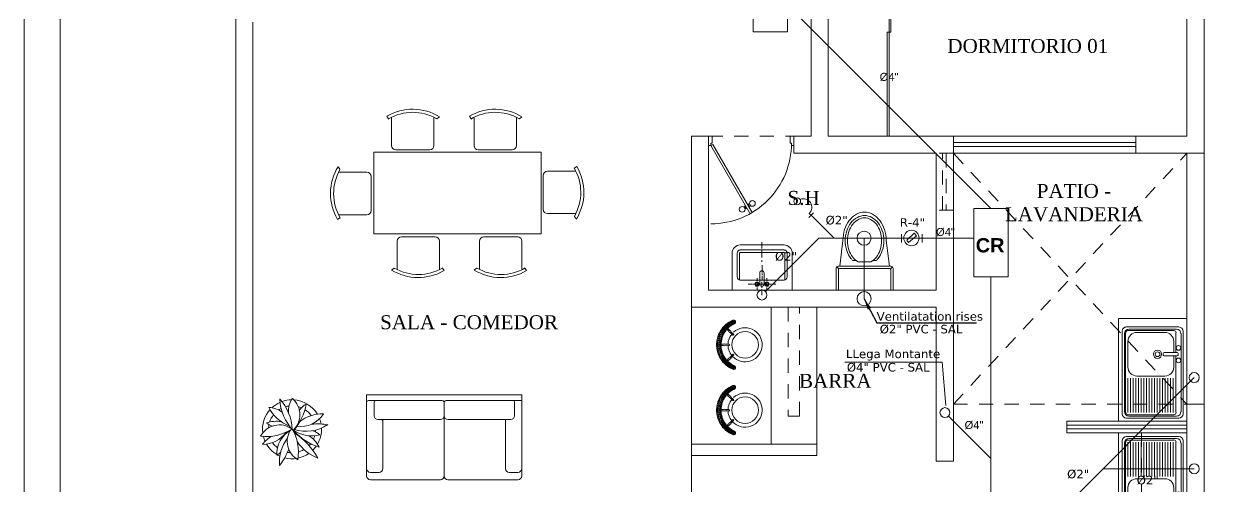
# Model space of a CAD drawing. Header units: millimetres. Extents: x -59 to 123, y 54 to 155.
# Drawn here: x 34.58 to 45.14, y 142.36 to 146.42 of the extents above; entities that cross this region are included whole.
import ezdxf

# ---------------------------------------------------------------- set-up
doc = ezdxf.new("R2010")
doc.units = ezdxf.units.MM
for name, pattern in [('ACAD_ISO04W100', [30.5, 24, -3, 0.5, -3]), ('CONTINUA', [0]), ('DASHDOT', [25.4, 12.7, -6.35, 0, -6.35]), ('DASHDOTX2', [50.8, 25.4, -12.7, 0, -12.7]), ('HIDDEN2', [0.1875, 0.125, -0.0625])]:
    doc.linetypes.add(name, pattern=pattern)
doc.layers.get('0').update_dxf_attribs({"lineweight": 9})
doc.layers.get('Defpoints').update_dxf_attribs({"lineweight": 0})
for name, color, linetype in [('A-PROY', 8, 'HIDDEN2'), ('A-TEX 010', 7, 'Continuous'), ('TEXTO', 2, 'Continuous')]:
    doc.layers.add(name, color=color, linetype=linetype)
for name, color, linetype, lineweight in [('desague', 4, 'Continuous', 60), ('DET-CORTE', 86, 'Continuous', 50), ('HP-Mobiliario', 251, 'Continuous', 0), ('mobiliario', 7, 'Continuous', 0), ('muro', 5, 'Continuous', 70), ('murobajo', 7, 'Continuous', 30), ('MUROS', 7, 'Continuous', 80), ('pluma1', 1, 'Continuous', 9), ('pluma2', 4, 'Continuous', 20), ('pluma3', 13, 'Continuous', 30), ('PUERTAS', 7, 'Continuous', 9), ('SANITARIOS', 7, 'Continuous', 5), ('TUB.AGUA', 7, 'DASHDOTX2', 40), ('VENTANA BAJA', 150, 'Continuous', 20), ('VIDRIO', 7, 'Continuous', 5)]:
    doc.layers.add(name, color=color, linetype=linetype, lineweight=lineweight)
doc.styles.add('120', font='Swis721 LtEx BT Light.ttf', dxfattribs={"height": 0.12})
doc.styles.add('DL-100', font='arialbd.ttf', dxfattribs={"width": 1.4, "height": 0.14})
doc.styles.add('ROMANS', font='ROMANS.SHX', dxfattribs={"width": 1.35, "height": 0.29})
doc.styles.add('style4', font='verdanab.ttf', dxfattribs={"height": 0.1})
doc.styles.add('textcosan', font='verdana.ttf', dxfattribs={"height": 0.1})
doc.dimstyles.new('dimension horizontal', dxfattribs={"dimtxt": 0.08, "dimasz": 0.1, "dimexe": 0.15, "dimexo": 0.3, "dimgap": 0.01, "dimtad": 2, "dimtih": 1, "dimtoh": 1, "dimzin": 1, "dimtxsty": 'style4', "dimblk": 'ARCHTICK', "dimcen": 0.08, "dimadec": 0, "dimazin": 0, "dimtfac": 1, "dimtmove": 0, "dimatfit": 3, "dimfxl": 1, "dimarcsym": 0})

# ---------------------------------------------------------------- blocks, each defined once
blk = doc.blocks.new('A$C4F4652E4')
at = {"layer": 'pluma1'}
for p, q in [((0, 0.03), (0, 0.102)), ((0.181, 0.03), (0.181, 0.102))]:
    blk.add_line(p, q, dxfattribs=at)
at = {"layer": 'pluma1', "ltscale": 0.01}
blk.add_circle((0.088, 0.068), 0.0675, dxfattribs=at)
at = {"layer": 'pluma2', "ltscale": 0.01}
blk.add_lwpolyline([(0.046, 0.049), (0.113, 0.109), (0.131, 0.088), (0.063, 0.029)], close=True, dxfattribs=at)
blk = doc.blocks.new('A$C64153278')
at = {"layer": 'mobiliario'}
for p, q in [((0.177, 0.183), (0.157, 0.139)), ((0.171, 0.132), (0.191, 0.177)), ((0.321, 0.171), (0.337, 0.126)), ((0.352, 0.131), (0.334, 0.177)), ((0.474, 0.245), (0.429, 0.265)), ((0.436, 0.279), (0.48, 0.258)), ((0.532, 0.218), (0.499, 0.233)), ((0.506, 0.247), (0.538, 0.232)), ((0.145, 0.113), (0.13, 0.08)), ((0.144, 0.074), (0.159, 0.107)), ((0.347, 0.1), (0.36, 0.066)), ((0.374, 0.071), (0.361, 0.105))]:
    blk.add_line(p, q, dxfattribs=at)
blk.add_circle((0.254, 0.373), 0.175, dxfattribs=at)
for centre, radius, start, end in [((0.254, 0.373), 0.225, 332.7943, 243.1381), ((0.262, 0.35), 0.35, 223.0584, 357.6519), ((0.262, 0.35), 0.3, 223.0584, 357.6519), ((0.587, 0.336), 0.025, 357.6519, 177.6519), ((0.184, 0.179), 0.00753, 341.9626, 155.107), ((0.254, 0.373), 0.225, 251.7283, 288.4308), ((0.328, 0.174), 0.00753, 27.0079, 200.1524), ((0.254, 0.373), 0.225, 292.2513, 328.962), ((0.433, 0.272), 0.00753, 65.6032, 238.7477), ((0.47, 0.236), 0.01, 26.458, 65.4005), ((0.49, 0.246), 0.0125, 206.458, 284.3429), ((0.484, 0.268), 0.01, 245.4005, 284.3429), ((0.49, 0.246), 0.0125, 26.458, 104.3429), ((0.495, 0.224), 0.01, 65.4005, 104.3429), ((0.51, 0.256), 0.01, 206.458, 245.4005), ((0.025, 0.128), 0.025, 43.0584, 223.0584), ((0.136, 0.117), 0.01, 335.3098, 14.2523), ((0.158, 0.123), 0.0125, 116.3674, 194.2523), ((0.148, 0.143), 0.01, 296.3674, 335.3098), ((0.168, 0.102), 0.01, 116.3674, 155.3098), ((0.158, 0.123), 0.0125, 296.3674, 14.2523), ((0.18, 0.128), 0.01, 155.3098, 194.2523), ((0.328, 0.123), 0.01, 341.4127, 20.3551), ((0.349, 0.115), 0.0125, 161.4127, 239.2976), ((0.338, 0.096), 0.01, 20.3551, 59.2976), ((0.361, 0.135), 0.01, 200.3551, 239.2976), ((0.349, 0.115), 0.0125, 341.4127, 59.2976), ((0.371, 0.108), 0.01, 161.4127, 200.3551)]:
    blk.add_arc(centre, radius, start, end, dxfattribs=at)
for points in [[(0.56, 0.314), (0.564, 0.326), (0.56, 0.303), (0.557, 0.291)], [(0.562, 0.337), (0.566, 0.35), (0.564, 0.326), (0.56, 0.314)], [(0.564, 0.326), (0.574, 0.334), (0.57, 0.31), (0.56, 0.303)], [(0.566, 0.35), (0.576, 0.359), (0.574, 0.334), (0.564, 0.326)], [(0.574, 0.334), (0.586, 0.336), (0.582, 0.311), (0.57, 0.31)], [(0.576, 0.359), (0.588, 0.361), (0.586, 0.336), (0.574, 0.334)], [(0.586, 0.336), (0.598, 0.331), (0.594, 0.305), (0.582, 0.311)], [(0.588, 0.361), (0.601, 0.358), (0.598, 0.331), (0.586, 0.336)], [(0.598, 0.331), (0.607, 0.321), (0.603, 0.294), (0.594, 0.305)], [(0.601, 0.358), (0.609, 0.348), (0.607, 0.321), (0.598, 0.331)], [(0.607, 0.321), (0.61, 0.308), (0.606, 0.281), (0.603, 0.294)], [(0.609, 0.348), (0.612, 0.335), (0.61, 0.308), (0.607, 0.321)], [(0.498, 0.164), (0.5, 0.174), (0.484, 0.156), (0.483, 0.146)], [(0.5, 0.174), (0.506, 0.177), (0.49, 0.158), (0.484, 0.156)], [(0.506, 0.177), (0.516, 0.172), (0.498, 0.153), (0.49, 0.158)], [(0.512, 0.183), (0.514, 0.193), (0.5, 0.174), (0.498, 0.164)], [(0.516, 0.172), (0.526, 0.162), (0.508, 0.141), (0.498, 0.153)], [(0.514, 0.193), (0.521, 0.197), (0.506, 0.177), (0.5, 0.174)], [(0.521, 0.197), (0.531, 0.193), (0.516, 0.172), (0.506, 0.177)], [(0.526, 0.162), (0.534, 0.147), (0.516, 0.127), (0.508, 0.141)], [(0.524, 0.203), (0.527, 0.213), (0.514, 0.193), (0.512, 0.183)], [(0.527, 0.213), (0.534, 0.218), (0.521, 0.197), (0.514, 0.193)], [(0.531, 0.193), (0.542, 0.183), (0.526, 0.162), (0.516, 0.172)], [(0.534, 0.218), (0.545, 0.215), (0.531, 0.193), (0.521, 0.197)], [(0.535, 0.224), (0.538, 0.235), (0.527, 0.213), (0.524, 0.203)], [(0.542, 0.183), (0.55, 0.169), (0.534, 0.147), (0.526, 0.162)], [(0.538, 0.235), (0.546, 0.24), (0.534, 0.218), (0.527, 0.213)], [(0.545, 0.215), (0.556, 0.206), (0.542, 0.183), (0.531, 0.193)], [(0.546, 0.24), (0.557, 0.238), (0.545, 0.215), (0.534, 0.218)], [(0.55, 0.169), (0.553, 0.155), (0.537, 0.133), (0.534, 0.147)], [(0.544, 0.246), (0.547, 0.257), (0.538, 0.235), (0.535, 0.224)], [(0.547, 0.257), (0.556, 0.263), (0.546, 0.24), (0.538, 0.235)], [(0.556, 0.206), (0.564, 0.193), (0.55, 0.169), (0.542, 0.183)], [(0.551, 0.268), (0.555, 0.279), (0.547, 0.257), (0.544, 0.246)], [(0.557, 0.238), (0.569, 0.23), (0.556, 0.206), (0.545, 0.215)], [(0.556, 0.263), (0.567, 0.262), (0.557, 0.238), (0.546, 0.24)], [(0.555, 0.279), (0.564, 0.286), (0.556, 0.263), (0.547, 0.257)], [(0.564, 0.193), (0.568, 0.179), (0.553, 0.155), (0.55, 0.169)], [(0.557, 0.291), (0.56, 0.303), (0.555, 0.279), (0.551, 0.268)], [(0.56, 0.303), (0.57, 0.31), (0.564, 0.286), (0.555, 0.279)], [(0.564, 0.286), (0.576, 0.286), (0.567, 0.262), (0.556, 0.263)], [(0.569, 0.23), (0.577, 0.217), (0.564, 0.193), (0.556, 0.206)], [(0.567, 0.262), (0.579, 0.254), (0.569, 0.23), (0.557, 0.238)], [(0.57, 0.31), (0.582, 0.311), (0.576, 0.286), (0.564, 0.286)], [(0.577, 0.217), (0.58, 0.203), (0.568, 0.179), (0.564, 0.193)], [(0.576, 0.286), (0.588, 0.279), (0.579, 0.254), (0.567, 0.262)], [(0.579, 0.254), (0.588, 0.242), (0.577, 0.217), (0.569, 0.23)], [(0.582, 0.311), (0.594, 0.305), (0.588, 0.279), (0.576, 0.286)], [(0.588, 0.242), (0.591, 0.228), (0.58, 0.203), (0.577, 0.217)], [(0.588, 0.279), (0.596, 0.268), (0.588, 0.242), (0.579, 0.254)], [(0.594, 0.305), (0.603, 0.294), (0.596, 0.268), (0.588, 0.279)], [(0.596, 0.268), (0.599, 0.254), (0.591, 0.228), (0.588, 0.242)], [(0.603, 0.294), (0.606, 0.281), (0.599, 0.254), (0.596, 0.268)], [(0.026, 0.128), (0.02, 0.117), (0.001, 0.135), (0.008, 0.146)], [(0.02, 0.117), (0.02, 0.103), (0.001, 0.122), (0.001, 0.135)], [(0.02, 0.103), (0.026, 0.092), (0.007, 0.111), (0.001, 0.122)], [(0.037, 0.135), (0.026, 0.128), (0.008, 0.146), (0.019, 0.152)], [(0.049, 0.135), (0.037, 0.135), (0.019, 0.152), (0.032, 0.152)], [(0.046, 0.112), (0.04, 0.1), (0.02, 0.117), (0.026, 0.128)], [(0.04, 0.1), (0.041, 0.086), (0.02, 0.103), (0.02, 0.117)], [(0.041, 0.086), (0.047, 0.074), (0.026, 0.092), (0.02, 0.103)], [(0.056, 0.119), (0.046, 0.112), (0.026, 0.128), (0.037, 0.135)], [(0.06, 0.128), (0.049, 0.135), (0.032, 0.152), (0.043, 0.145)], [(0.067, 0.12), (0.056, 0.119), (0.037, 0.135), (0.049, 0.135)], [(0.067, 0.097), (0.062, 0.084), (0.04, 0.1), (0.046, 0.112)], [(0.062, 0.084), (0.063, 0.07), (0.041, 0.086), (0.04, 0.1)], [(0.063, 0.07), (0.069, 0.058), (0.047, 0.074), (0.041, 0.086)], [(0.076, 0.105), (0.067, 0.097), (0.046, 0.112), (0.056, 0.119)], [(0.078, 0.113), (0.067, 0.12), (0.049, 0.135), (0.06, 0.128)], [(0.087, 0.106), (0.076, 0.105), (0.056, 0.119), (0.067, 0.12)], [(0.089, 0.084), (0.085, 0.071), (0.062, 0.084), (0.067, 0.097)], [(0.085, 0.071), (0.086, 0.056), (0.063, 0.07), (0.062, 0.084)], [(0.086, 0.056), (0.093, 0.044), (0.069, 0.058), (0.063, 0.07)], [(0.097, 0.1), (0.087, 0.106), (0.067, 0.12), (0.078, 0.113)], [(0.097, 0.092), (0.089, 0.084), (0.067, 0.097), (0.076, 0.105)], [(0.107, 0.094), (0.097, 0.092), (0.076, 0.105), (0.087, 0.106)], [(0.112, 0.073), (0.109, 0.059), (0.085, 0.071), (0.089, 0.084)], [(0.109, 0.059), (0.111, 0.044), (0.086, 0.056), (0.085, 0.071)], [(0.111, 0.044), (0.117, 0.031), (0.093, 0.044), (0.086, 0.056)], [(0.117, 0.087), (0.107, 0.094), (0.087, 0.106), (0.097, 0.1)], [(0.119, 0.082), (0.112, 0.073), (0.089, 0.084), (0.097, 0.092)], [(0.129, 0.083), (0.119, 0.082), (0.097, 0.092), (0.107, 0.094)], [(0.138, 0.077), (0.129, 0.083), (0.107, 0.094), (0.117, 0.087)], [(0.136, 0.063), (0.134, 0.049), (0.109, 0.059), (0.112, 0.073)], [(0.134, 0.049), (0.136, 0.034), (0.111, 0.044), (0.109, 0.059)], [(0.136, 0.034), (0.143, 0.021), (0.117, 0.031), (0.111, 0.044)], [(0.142, 0.072), (0.136, 0.063), (0.112, 0.073), (0.119, 0.082)], [(0.151, 0.074), (0.142, 0.072), (0.119, 0.082), (0.129, 0.083)], [(0.16, 0.068), (0.151, 0.074), (0.129, 0.083), (0.138, 0.077)], [(0.161, 0.056), (0.159, 0.041), (0.134, 0.049), (0.136, 0.063)], [(0.159, 0.041), (0.162, 0.026), (0.136, 0.034), (0.134, 0.049)], [(0.166, 0.065), (0.161, 0.056), (0.136, 0.063), (0.142, 0.072)], [(0.162, 0.026), (0.169, 0.013), (0.143, 0.021), (0.136, 0.034)], [(0.174, 0.067), (0.166, 0.065), (0.142, 0.072), (0.151, 0.074)], [(0.182, 0.061), (0.174, 0.067), (0.151, 0.074), (0.16, 0.068)], [(0.186, 0.05), (0.186, 0.036), (0.159, 0.041), (0.161, 0.056)], [(0.186, 0.036), (0.189, 0.019), (0.162, 0.026), (0.159, 0.041)], [(0.191, 0.06), (0.186, 0.05), (0.161, 0.056), (0.166, 0.065)], [(0.189, 0.019), (0.195, 0.006), (0.169, 0.013), (0.162, 0.026)], [(0.197, 0.062), (0.191, 0.06), (0.166, 0.065), (0.174, 0.067)], [(0.205, 0.055), (0.197, 0.062), (0.174, 0.067), (0.182, 0.061)], [(0.215, 0.056), (0.212, 0.047), (0.186, 0.05), (0.191, 0.06)], [(0.212, 0.047), (0.212, 0.032), (0.186, 0.036), (0.186, 0.05)], [(0.212, 0.032), (0.216, 0.015), (0.189, 0.019), (0.186, 0.036)], [(0.216, 0.015), (0.222, 0.002), (0.195, 0.006), (0.189, 0.019)], [(0.221, 0.058), (0.215, 0.056), (0.191, 0.06), (0.197, 0.062)], [(0.228, 0.052), (0.221, 0.058), (0.197, 0.062), (0.205, 0.055)], [(0.241, 0.055), (0.238, 0.045), (0.212, 0.047), (0.215, 0.056)], [(0.238, 0.045), (0.239, 0.03), (0.212, 0.032), (0.212, 0.047)], [(0.239, 0.03), (0.244, 0.014), (0.216, 0.015), (0.212, 0.032)], [(0.245, 0.056), (0.241, 0.055), (0.215, 0.056), (0.221, 0.058)], [(0.244, 0.014), (0.25, 0), (0.222, 0.002), (0.216, 0.015)], [(0.252, 0.05), (0.245, 0.056), (0.221, 0.058), (0.228, 0.052)], [(0.266, 0.055), (0.265, 0.045), (0.238, 0.045), (0.241, 0.055)], [(0.265, 0.045), (0.267, 0.03), (0.239, 0.03), (0.238, 0.045)], [(0.267, 0.03), (0.271, 0.014), (0.244, 0.014), (0.239, 0.03)], [(0.27, 0.057), (0.266, 0.055), (0.241, 0.055), (0.245, 0.056)], [(0.271, 0.014), (0.277, 0), (0.25, 0), (0.244, 0.014)], [(0.275, 0.05), (0.27, 0.057), (0.245, 0.056), (0.252, 0.05)], [(0.291, 0.057), (0.291, 0.048), (0.265, 0.045), (0.266, 0.055)], [(0.291, 0.048), (0.294, 0.033), (0.267, 0.03), (0.265, 0.045)], [(0.294, 0.059), (0.291, 0.057), (0.266, 0.055), (0.27, 0.057)], [(0.294, 0.033), (0.299, 0.016), (0.271, 0.014), (0.267, 0.03)], [(0.298, 0.052), (0.294, 0.059), (0.27, 0.057), (0.275, 0.05)], [(0.299, 0.016), (0.304, 0.002), (0.277, 0), (0.271, 0.014)], [(0.317, 0.063), (0.316, 0.061), (0.291, 0.057), (0.294, 0.059)], [(0.316, 0.061), (0.317, 0.052), (0.291, 0.048), (0.291, 0.057)], [(0.317, 0.052), (0.32, 0.037), (0.294, 0.033), (0.291, 0.048)], [(0.322, 0.056), (0.317, 0.063), (0.294, 0.059), (0.298, 0.052)], [(0.32, 0.037), (0.326, 0.021), (0.299, 0.016), (0.294, 0.033)], [(0.326, 0.021), (0.332, 0.007), (0.304, 0.002), (0.299, 0.016)], [(0.341, 0.068), (0.34, 0.067), (0.316, 0.061), (0.317, 0.063)], [(0.34, 0.067), (0.342, 0.058), (0.317, 0.052), (0.316, 0.061)], [(0.344, 0.061), (0.341, 0.068), (0.317, 0.063), (0.322, 0.056)], [(0.342, 0.058), (0.347, 0.044), (0.32, 0.037), (0.317, 0.052)], [(0.347, 0.044), (0.353, 0.027), (0.326, 0.021), (0.32, 0.037)], [(0.353, 0.027), (0.358, 0.013), (0.332, 0.007), (0.326, 0.021)], [(0.364, 0.076), (0.364, 0.075), (0.34, 0.067), (0.341, 0.068)], [(0.364, 0.075), (0.367, 0.067), (0.342, 0.058), (0.34, 0.067)], [(0.367, 0.069), (0.364, 0.076), (0.341, 0.068), (0.344, 0.061)], [(0.367, 0.067), (0.373, 0.052), (0.347, 0.044), (0.342, 0.058)], [(0.373, 0.052), (0.379, 0.036), (0.353, 0.027), (0.347, 0.044)], [(0.379, 0.036), (0.384, 0.022), (0.358, 0.013), (0.353, 0.027)], [(0.388, 0.078), (0.386, 0.085), (0.364, 0.076), (0.367, 0.069)], [(0.386, 0.085), (0.388, 0.085), (0.364, 0.075), (0.364, 0.076)], [(0.388, 0.085), (0.392, 0.077), (0.367, 0.067), (0.364, 0.075)], [(0.392, 0.077), (0.398, 0.063), (0.373, 0.052), (0.367, 0.067)], [(0.398, 0.063), (0.404, 0.046), (0.379, 0.036), (0.373, 0.052)], [(0.404, 0.046), (0.409, 0.032), (0.384, 0.022), (0.379, 0.036)], [(0.409, 0.088), (0.408, 0.096), (0.386, 0.085), (0.388, 0.078)], [(0.408, 0.096), (0.41, 0.096), (0.388, 0.085), (0.386, 0.085)], [(0.41, 0.096), (0.415, 0.089), (0.392, 0.077), (0.388, 0.085)], [(0.415, 0.089), (0.422, 0.075), (0.398, 0.063), (0.392, 0.077)], [(0.422, 0.075), (0.429, 0.059), (0.404, 0.046), (0.398, 0.063)], [(0.429, 0.059), (0.434, 0.045), (0.409, 0.032), (0.404, 0.046)], [(0.429, 0.101), (0.429, 0.109), (0.408, 0.096), (0.409, 0.088)], [(0.429, 0.109), (0.432, 0.109), (0.41, 0.096), (0.408, 0.096)], [(0.432, 0.109), (0.438, 0.102), (0.415, 0.089), (0.41, 0.096)], [(0.438, 0.102), (0.446, 0.089), (0.422, 0.075), (0.415, 0.089)], [(0.446, 0.089), (0.453, 0.073), (0.429, 0.059), (0.422, 0.075)], [(0.448, 0.123), (0.452, 0.124), (0.432, 0.109), (0.429, 0.109)], [(0.448, 0.114), (0.448, 0.123), (0.429, 0.109), (0.429, 0.101)], [(0.453, 0.073), (0.457, 0.059), (0.434, 0.045), (0.429, 0.059)], [(0.452, 0.124), (0.459, 0.118), (0.438, 0.102), (0.432, 0.109)], [(0.459, 0.118), (0.468, 0.105), (0.446, 0.089), (0.438, 0.102)], [(0.468, 0.105), (0.475, 0.089), (0.453, 0.073), (0.446, 0.089)], [(0.467, 0.139), (0.472, 0.14), (0.452, 0.124), (0.448, 0.123)], [(0.466, 0.13), (0.467, 0.139), (0.448, 0.123), (0.448, 0.114)], [(0.472, 0.14), (0.48, 0.135), (0.459, 0.118), (0.452, 0.124)], [(0.475, 0.089), (0.479, 0.075), (0.457, 0.059), (0.453, 0.073)], [(0.48, 0.135), (0.488, 0.122), (0.468, 0.105), (0.459, 0.118)], [(0.483, 0.146), (0.484, 0.156), (0.467, 0.139), (0.466, 0.13)], [(0.484, 0.156), (0.49, 0.158), (0.472, 0.14), (0.467, 0.139)], [(0.488, 0.122), (0.496, 0.107), (0.475, 0.089), (0.468, 0.105)], [(0.49, 0.158), (0.498, 0.153), (0.48, 0.135), (0.472, 0.14)], [(0.496, 0.107), (0.5, 0.093), (0.479, 0.075), (0.475, 0.089)], [(0.498, 0.153), (0.508, 0.141), (0.488, 0.122), (0.48, 0.135)], [(0.508, 0.141), (0.516, 0.127), (0.496, 0.107), (0.488, 0.122)], [(0.516, 0.127), (0.52, 0.112), (0.5, 0.093), (0.496, 0.107)], [(0.534, 0.147), (0.537, 0.133), (0.52, 0.112), (0.516, 0.127)]]:
    blk.add_3dface(points, dxfattribs=at)
blk = doc.blocks.new('lavo')
for p, q in [((734.691, 78.256), (735.15, 78.256)), ((734.691, 78.256), (735.15, 78.256)), ((734.652, 78.217), (734.652, 77.495)), ((734.652, 78.217), (734.652, 77.495)), ((734.672, 78.198), (734.672, 77.515)), ((734.672, 78.198), (734.672, 77.515)), ((734.711, 78.237), (735.13, 78.237)), ((734.711, 78.237), (735.13, 78.237)), ((734.716, 78.206), (734.716, 77.71)), ((734.716, 78.206), (734.716, 77.71)), ((734.735, 78.225), (735.138, 78.225)), ((734.735, 78.225), (735.138, 78.225)), ((734.741, 78.206), (734.741, 77.905)), ((734.741, 78.206), (734.741, 77.905)), ((734.764, 78.206), (734.764, 77.905)), ((734.764, 78.206), (734.764, 77.905)), ((734.788, 78.206), (734.788, 77.905)), ((734.788, 78.206), (734.788, 77.905)), ((734.811, 78.206), (734.811, 77.905)), ((734.811, 78.206), (734.811, 77.905)), ((734.834, 78.206), (734.834, 77.905)), ((734.834, 78.206), (734.834, 77.905)), ((734.858, 78.206), (734.858, 77.905)), ((734.858, 78.206), (734.858, 77.905)), ((734.881, 78.206), (734.881, 77.905)), ((734.881, 78.206), (734.881, 77.905)), ((734.905, 78.206), (734.905, 77.905)), ((734.905, 78.206), (734.905, 77.905)), ((734.928, 78.206), (734.928, 77.905)), ((734.928, 78.206), (734.928, 77.905)), ((734.951, 78.206), (734.951, 77.905)), ((734.951, 78.206), (734.951, 77.905)), ((734.975, 78.206), (734.975, 77.905)), ((734.975, 78.206), (734.975, 77.905)), ((734.998, 78.206), (734.998, 77.905)), ((734.998, 78.206), (734.998, 77.905)), ((735.021, 78.206), (735.021, 77.905)), ((735.021, 78.206), (735.021, 77.905)), ((735.045, 78.206), (735.045, 77.905)), ((735.045, 78.206), (735.045, 77.905)), ((735.068, 78.206), (735.068, 77.905)), ((735.068, 78.206), (735.068, 77.905)), ((735.091, 78.206), (735.091, 77.905)), ((735.091, 78.206), (735.091, 77.905)), ((735.115, 78.206), (735.115, 77.905)), ((735.115, 78.206), (735.115, 77.905)), ((735.138, 78.206), (735.138, 77.905)), ((735.138, 78.206), (735.138, 77.905)), ((735.158, 78.206), (735.158, 77.507)), ((735.158, 78.206), (735.158, 77.507)), ((735.169, 78.198), (735.169, 77.515)), ((735.169, 78.198), (735.169, 77.515)), ((735.189, 78.217), (735.189, 77.495)), ((735.189, 78.217), (735.189, 77.495)), ((735.06, 77.886), (734.813, 77.886)), ((735.06, 77.886), (734.813, 77.886)), ((734.735, 77.808), (734.735, 77.71)), ((734.735, 77.808), (734.735, 77.71)), ((735.138, 77.808), (735.138, 77.582)), ((735.138, 77.808), (735.138, 77.582)), ((734.697, 77.702), (734.697, 77.688)), ((734.697, 77.702), (734.697, 77.688)), ((734.821, 77.71), (734.705, 77.71)), ((734.821, 77.71), (734.705, 77.71)), ((734.705, 77.68), (734.821, 77.68)), ((734.705, 77.68), (734.821, 77.68)), ((734.716, 77.68), (734.716, 77.507)), ((734.716, 77.68), (734.716, 77.507)), ((734.735, 77.68), (734.735, 77.582)), ((734.735, 77.68), (734.735, 77.582)), ((734.829, 77.688), (734.829, 77.702)), ((734.829, 77.688), (734.829, 77.702)), ((734.691, 77.456), (735.15, 77.456)), ((734.691, 77.456), (735.15, 77.456)), ((734.711, 77.476), (735.13, 77.476)), ((734.711, 77.476), (735.13, 77.476)), ((734.735, 77.488), (735.138, 77.488)), ((734.735, 77.488), (735.138, 77.488)), ((735.06, 77.504), (734.813, 77.504)), ((735.06, 77.504), (734.813, 77.504))]:
    blk.add_line(p, q)
for centre, radius in [((734.694, 77.749), 0.0202), ((734.694, 77.749), 0.0202), ((734.878, 77.695), 0.0361), ((734.878, 77.695), 0.0361), ((734.694, 77.64), 0.0202), ((734.694, 77.64), 0.0202), ((734.878, 77.695), 0.0205), ((734.878, 77.695), 0.0205)]:
    blk.add_circle(centre, radius)
for centre, radius, start, end in [((734.691, 78.217), 0.0389, 90, 180), ((734.691, 78.217), 0.0389, 90, 180), ((735.15, 78.217), 0.0389, 0, 90), ((735.15, 78.217), 0.0389, 0, 90), ((734.711, 78.198), 0.0389, 90, 180), ((734.711, 78.198), 0.0389, 90, 180), ((734.735, 78.206), 0.0195, 90, 180), ((734.735, 78.206), 0.0195, 90, 180), ((735.13, 78.198), 0.0389, 0, 90), ((735.13, 78.198), 0.0389, 0, 90), ((735.138, 78.206), 0.0195, 0, 90), ((735.138, 78.206), 0.0195, 0, 90), ((734.813, 77.808), 0.0779, 90, 180), ((734.813, 77.808), 0.0779, 90, 180), ((735.06, 77.808), 0.0779, 0, 90), ((735.06, 77.808), 0.0779, 0, 90), ((734.705, 77.702), 0.00779, 90, 180), ((734.705, 77.702), 0.00779, 90, 180), ((734.705, 77.688), 0.00779, 180, 270), ((734.705, 77.688), 0.00779, 180, 270), ((734.821, 77.702), 0.00779, 0, 90), ((734.821, 77.702), 0.00779, 0, 90), ((734.821, 77.688), 0.00779, 270, 360), ((734.821, 77.688), 0.00779, 270, 360), ((734.711, 77.515), 0.0389, 180, 270), ((734.711, 77.515), 0.0389, 180, 270), ((734.735, 77.507), 0.0195, 180, 270), ((734.735, 77.507), 0.0195, 180, 270), ((734.813, 77.582), 0.0779, 180, 270), ((734.813, 77.582), 0.0779, 180, 270), ((735.06, 77.582), 0.0779, 270, 0), ((735.06, 77.582), 0.0779, 270, 0), ((735.13, 77.515), 0.0389, 270, 0), ((735.13, 77.515), 0.0389, 270, 0), ((735.138, 77.507), 0.0195, 270, 0), ((735.138, 77.507), 0.0195, 270, 0), ((734.691, 77.495), 0.0389, 180, 270), ((734.691, 77.495), 0.0389, 180, 270), ((735.15, 77.495), 0.0389, 270, 0), ((735.15, 77.495), 0.0389, 270, 0)]:
    blk.add_arc(centre, radius, start, end)
blk = doc.blocks.new('A$C16406C30')
at = {"layer": 'HP-Mobiliario'}
for p, q in [((0.189, 0.5), (0, 0.5)), ((0.179, 0.48), (0, 0.48)), ((0.203, 0.494), (0.186, 0.477)), ((0.189, 0.03), (0.189, 0.47)), ((0.209, 0.02), (0.209, 0.48)), ((0.209, 0.468), (0.434, 0.44)), ((0.259, 0.322), (0.259, 0.353)), ((0.249, 0.194), (0.249, 0.306)), ((0.259, 0.147), (0.259, 0.178)), ((0, 0.02), (0.179, 0.02)), ((0, 0), (0.189, 0)), ((0.203, 0.006), (0.186, 0.023)), ((0.209, 0.032), (0.434, 0.06))]:
    blk.add_line(p, q, dxfattribs=at)
for points in [[(0.434, 0.44, -0.076393), (0.532, 0.425, -0.086437), (0.61, 0.384, -0.105872), (0.666, 0.32, -0.125404), (0.684, 0.25, -0.125404), (0.666, 0.18, -0.105872), (0.61, 0.116, -0.086437), (0.532, 0.075, -0.076393), (0.434, 0.06, -0.076393)], [(0.249, 0.306, -0.100268), (0.29, 0.354, -0.08725), (0.353, 0.387, -0.077598), (0.434, 0.4, -0.077598), (0.514, 0.387, -0.08725), (0.577, 0.354, -0.105601), (0.62, 0.303, -0.12364), (0.634, 0.25, -0.12364), (0.62, 0.197, -0.105601), (0.577, 0.146, -0.08725), (0.514, 0.113, -0.077598), (0.434, 0.1, -0.077598)], [(0.259, 0.353, -0.0362), (0.278, 0.37, -0.08725), (0.347, 0.406, -0.077598), (0.434, 0.42, -0.077598), (0.52, 0.406, -0.08725), (0.589, 0.37, -0.105601), (0.638, 0.313, -0.12364), (0.654, 0.25, -0.12364), (0.638, 0.187, -0.105601), (0.589, 0.13, -0.08725), (0.52, 0.094, -0.077598), (0.434, 0.08, -0.077598)], [(0.434, 0.1, -0.077598), (0.353, 0.113, -0.08725), (0.29, 0.146, -0.100268), (0.249, 0.194, -0.12364)], [(0.434, 0.08, -0.077598), (0.347, 0.094, -0.08725), (0.278, 0.13, -0.0362), (0.259, 0.147, -0.12364)]]:
    blk.add_lwpolyline(points, format="xyb", dxfattribs=at)
for centre, radius, start, end in [((0.179, 0.47), 0.01, 0, 90), ((0.189, 0.48), 0.02, 0, 90), ((0.179, 0.03), 0.01, 270, 0), ((0.189, 0.02), 0.02, 270, 0)]:
    blk.add_arc(centre, radius, start, end, dxfattribs=at)
blk = doc.blocks.new('rf67')
at = {"layer": 'PUERTAS', "ltscale": 0.075}
for p, q in [((2984.454, 394.896), (2984.429, 394.895)), ((2984.458, 394.069), (2984.429, 394.895)), ((2984.483, 394.07), (2984.454, 394.896)), ((2983.711, 394.48), (2983.733, 394.468)), ((2983.733, 394.468), (2983.722, 394.445)), ((2983.664, 394.391), (2983.698, 394.374)), ((2983.733, 394.439), (2983.698, 394.374)), ((2983.722, 394.445), (2983.733, 394.439)), ((2984.46, 394.053), (2984.425, 393.987)), ((2984.459, 393.969), (2984.425, 393.987)), ((2984.483, 394.07), (2984.458, 394.069)), ((2984.472, 394.047), (2984.46, 394.053)), ((2984.483, 394.07), (2984.472, 394.047)), ((2984.506, 394.058), (2984.483, 394.07))]:
    blk.add_line(p, q, dxfattribs=at)
at = {"layer": 'PUERTAS', "ltscale": 0.01}
for p, q in [((2984.409, 394.824), (2984.426, 394.825)), ((2984.41, 394.8), (2984.427, 394.801)), ((2984.425, 394.83), (2984.431, 394.83)), ((2984.427, 394.796), (2984.425, 394.83)), ((2984.427, 394.796), (2984.433, 394.796)), ((2984.462, 394.831), (2984.457, 394.831)), ((2984.464, 394.797), (2984.458, 394.797)), ((2984.464, 394.797), (2984.462, 394.831)), ((2984.479, 394.827), (2984.463, 394.826)), ((2984.48, 394.803), (2984.464, 394.802))]:
    blk.add_line(p, q, dxfattribs=at)
for centre in [(2984.382, 394.812), (2984.507, 394.816)]:
    blk.add_circle(centre, 0.0302, dxfattribs=at)
blk.add_arc((2984.471, 394.048), 0.848, 61.9779, 152.0448, dxfattribs=at)
blk = doc.blocks.new('A$C5137030B')
at = {"layer": 'mobiliario'}
for p, q in [((0.51, 2.162), (0.525, 2.141)), ((0.551, 2.149), (0.551, 1.905)), ((0.923, 1.905), (0.923, 2.149)), ((0.95, 2.141), (0.971, 2.158)), ((0.383, 0.375), (0.383, 1.845)), ((0.383, 1.845), (1.101, 1.845)), ((0.588, 1.868), (0.886, 1.868)), ((1.101, 1.845), (1.101, 0.375)), ((1.415, 1.729), (1.393, 1.715)), ((0.083, 1.666), (0.066, 1.688)), ((0.319, 1.639), (0.075, 1.639)), ((0.356, 1.305), (0.356, 1.602)), ((1.12, 1.651), (1.12, 1.353)), ((1.402, 1.688), (1.157, 1.688)), ((0.075, 1.268), (0.319, 1.268)), ((1.157, 1.316), (1.402, 1.316)), ((1.393, 1.29), (1.41, 1.268)), ((0.062, 1.227), (0.083, 1.241)), ((0.083, 0.942), (0.066, 0.964)), ((1.402, 0.964), (1.157, 0.964)), ((1.415, 1.005), (1.393, 0.99)), ((0.319, 0.915), (0.075, 0.915)), ((0.356, 0.581), (0.356, 0.878)), ((1.12, 0.927), (1.12, 0.629)), ((0.075, 0.544), (0.319, 0.544)), ((1.157, 0.592), (1.402, 0.592)), ((1.393, 0.565), (1.41, 0.544)), ((0.062, 0.503), (0.083, 0.517)), ((1.101, 0.375), (0.383, 0.375)), ((0.561, 0.319), (0.561, 0.075)), ((0.896, 0.356), (0.598, 0.356)), ((0.933, 0.075), (0.933, 0.319)), ((0.535, 0.083), (0.513, 0.066)), ((0.974, 0.062), (0.959, 0.083))]:
    blk.add_line(p, q, dxfattribs=at)
for centre, radius, start, end in [((0.737, 1.776), 0.448, 58.5054, 120.4019), ((0.737, 1.776), 0.421, 60.0817, 120.6821), ((0.588, 1.905), 0.0372, 180, 270), ((0.886, 1.905), 0.0372, 270, 0), ((1.028, 1.502), 0.421, 330.0817, 30.6821), ((1.028, 1.502), 0.448, 328.5054, 30.4019), ((0.448, 1.454), 0.448, 148.5054, 210.4019), ((0.448, 1.454), 0.421, 150.0817, 210.6821), ((0.319, 1.602), 0.0372, 0, 90), ((1.157, 1.651), 0.0372, 90, 180), ((0.319, 1.305), 0.0372, 270, 0), ((1.157, 1.353), 0.0372, 180, 270), ((0.448, 0.729), 0.448, 148.5054, 210.4019), ((1.157, 0.927), 0.0372, 90, 180), ((1.028, 0.778), 0.421, 330.0817, 30.6821), ((1.028, 0.778), 0.448, 328.5054, 30.4019), ((0.448, 0.729), 0.421, 150.0817, 210.6821), ((0.319, 0.878), 0.0372, 0, 90), ((0.319, 0.581), 0.0372, 270, 0), ((1.157, 0.629), 0.0372, 180, 270), ((0.598, 0.319), 0.0372, 90, 180), ((0.896, 0.319), 0.0372, 0, 90), ((0.747, 0.448), 0.448, 238.5054, 300.4019), ((0.747, 0.448), 0.421, 240.0817, 300.6821)]:
    blk.add_arc(centre, radius, start, end, dxfattribs=at)
blk = doc.blocks.new('A$C1F100167')
at = {"layer": 'mobiliario'}
for p, q in [((0.198, 0.743), (0.033, 0.743)), ((0.648, 0.743), (0.198, 0.743)), ((0.714, 0.743), (1.328, 0.743)), ((0, 0.71), (0, 0.066)), ((0.11, 0.679), (0.033, 0.679)), ((0.143, 0.646), (0.143, 0.231)), ((0.681, 0.182), (0.681, 0.71)), ((0.681, 0.182), (0.681, 0.71)), ((1.219, 0.646), (1.219, 0.215)), ((1.252, 0.679), (1.328, 0.679)), ((1.361, 0.71), (1.361, 0.066)), ((0.099, 0.215), (0.648, 0.215)), ((1.266, 0.215), (0.714, 0.215)), ((0.066, 0.182), (0.066, 0.066)), ((0.681, 0.066), (0.681, 0.182)), ((0.681, 0.066), (0.681, 0.182)), ((1.299, 0.066), (1.299, 0.182)), ((0, 0), (0, 0.066)), ((1.361, 0), (0, 0)), ((0.016, 0.05), (0.082, 0.05)), ((0.082, 0.05), (0.664, 0.05)), ((1.283, 0.05), (0.697, 0.05)), ((1.361, 0.05), (1.283, 0.05)), ((1.361, 0), (1.361, 0.066))]:
    blk.add_line(p, q, dxfattribs=at)
for centre, radius, start, end in [((0.033, 0.71), 0.033, 90, 180), ((0.648, 0.71), 0.033, 0, 90), ((0.714, 0.71), 0.033, 90, 180), ((1.328, 0.71), 0.033, 0, 90), ((0.033, 0.646), 0.033, 90, 180), ((0.11, 0.646), 0.033, 0, 90), ((1.252, 0.646), 0.033, 90, 180), ((1.328, 0.646), 0.033, 0, 90), ((0.099, 0.182), 0.033, 90, 180), ((0.126, 0.231), 0.0165, 270, 0), ((0.648, 0.182), 0.033, 0, 90), ((0.714, 0.182), 0.033, 90, 180), ((1.266, 0.182), 0.033, 0, 90), ((0.016, 0.066), 0.0165, 180, 270), ((0.082, 0.066), 0.0165, 180, 270), ((0.664, 0.066), 0.0165, 270, 0), ((0.697, 0.066), 0.0165, 180, 270), ((1.283, 0.066), 0.0165, 270, 0)]:
    blk.add_arc(centre, radius, start, end, dxfattribs=at)
blk = doc.blocks.new('A$C35FC679C')
at = {"layer": 'mobiliario'}
for centre, major_axis, start_param, end_param in [((0.275, 0.318), (-0.183, 0.183), -0.365862, -0.03183), ((0.576, 0.594), (0.288, 0.288), 2.381853, 3.132124), ((-0.132, 0.308), (-0.288, 0.288), 3.952649, 4.669739), ((0.275, 0.318), (0.183, 0.183), 0.797223, 1.134269), ((0.43, 0.479), (-0.132, 0.132), 0.167501, 0.86755), ((0.157, 0.446), (-0.132, 0.132), 3.094325, 4.784748), ((-0.091, 0.63), (0.353, 0.353), 4.785521, 5.315946), ((0.275, 0.318), (0.183, 0.183), 6.02824, 7.016873), ((0.518, 0.347), (0.16, 0.16), 1.337852, 1.698718), ((0.275, 0.318), (-0.183, 0.183), 0.051086, 0.909468), ((0.37, 0.655), (0.234, 0.234), 2.807945, 3.559162), ((0.053, 0.276), (-0.166, 0.166), -1.394739, -0.871978), ((0.275, 0.318), (0.146, 0.146), 1.683254, 2.05202), ((0.275, 0.318), (0.146, 0.146), 1.271239, 1.398804), ((0.275, 0.318), (0.146, 0.146), 0.909973, 1.067965), ((0.351, 0.577), (-0.166, 0.166), 2.21188, 3.369461), ((0.275, 0.318), (-0.146, 0.146), -1.199158, -1.042094), ((0.544, 0.122), (0.234, 0.234), 0.766198, 1.445373), ((0.275, 0.318), (-0.146, 0.146), 4.538164, 4.923401), ((0.164, 0.17), (-0.132, 0.132), -1.418119, 0.293643), ((0.052, 0.662), (0.288, 0.288), 3.797997, 4.502305), ((0.14, 0.114), (-0.194, 0.194), -0.937031, -0.455009), ((0.191, 0.58), (0.177, 0.177), 3.331376, 3.563389), ((0.275, 0.318), (-0.146, 0.146), 0.584922, 0.72824), ((-0.076, 0.117), (-0.288, 0.288), 3.763059, 4.467367), ((0.397, 0.647), (0.245, 0.245), 3.630658, 4.513959), ((0.502, -0.232), (-0.422, 0.422), -0.932448, -0.695335), ((0.275, 0.318), (0.183, 0.183), 4.969783, 5.537943), ((0.275, 0.318), (0.183, 0.183), 5.676028, 5.861613), ((0.018, 0.436), (0.177, 0.177), 3.921465, 4.892716), ((0.235, 0.02), (-0.194, 0.194), -0.261765, 0.135081), ((0.275, 0.318), (0.183, 0.183), 2.599723, 2.77898), ((0.275, 0.318), (-0.146, 0.146), 1.092541, 1.137504), ((0.377, 0.104), (-0.166, 0.166), -0.270571, 0.843169), ((0.511, 0.03), (-0.245, 0.245), 0.133267, 0.873255), ((0.42, 0.212), (0.132, 0.132), 1.775543, 3.400298), ((0.447, 0.534), (0.194, 0.194), 3.309542, 4.190301), ((0.663, 0.637), (0.353, 0.353), 3.077982, 3.622898), ((-0.021, -0.222), (0.422, 0.422), 6.001395, 6.507374), ((0.308, 0.066), (0.16, 0.16), 5.927989, 6.537035), ((0.365, 0.073), (0.177, 0.177), 0.122703, 0.408865), ((0.275, 0.318), (-0.146, 0.146), 3.492902, 3.652356), ((0.275, 0.318), (0.146, 0.146), 5.381139, 5.463081), ((0.275, 0.318), (-0.183, 0.183), 1.311404, 1.930218), ((0.275, 0.318), (-0.146, 0.146), 1.385002, 1.687797), ((-0.044, 0.364), (0.234, 0.234), 4.523092, 4.652415), ((-0.311, 0.359), (0.422, 0.422), 4.851626, 5.129163), ((0.275, 0.318), (0.146, 0.146), 3.725409, 3.865505), ((0.615, 0.394), (0.245, 0.245), 2.917221, 3.59382), ((0.275, 0.318), (-0.146, 0.146), 2.629977, 2.881634), ((0.275, 0.318), (0.146, 0.146), 4.730852, 4.837244), ((0.275, 0.318), (0.183, 0.183), 4.706544, 4.887542), ((0.275, 0.318), (0.183, 0.183), 3.671632, 4.53098)]:
    blk.add_ellipse(centre, major_axis=major_axis, ratio=1, start_param=start_param, end_param=end_param, dxfattribs=at)
blk = doc.blocks.new('LAV-5')
for p, q in [((-0.264, 0), (-0.264, -0.324)), ((0, 0), (-0.264, 0)), ((-0.045, -0.022), (-0.045, 0.001)), ((-0.002, -0.008), (-0.002, 0.043)), ((0.264, 0), (0, 0)), ((0.042, -0.022), (0.042, 0.001)), ((0.264, -0.324), (0.264, 0)), ((-0.198, -0.089), (-0.198, -0.324)), ((-0.192, -0.088), (0.192, -0.088)), ((-0.085, -0.053), (-0.123, -0.053)), ((-0.07, -0.053), (-0.078, -0.053)), ((-0.026, -0.053), (-0.064, -0.053)), ((-0.045, -0.043), (-0.045, -0.031)), ((-0.045, -0.073), (-0.045, -0.043)), ((-0.045, -0.081), (-0.045, -0.106)), ((-0.002, -0.053), (-0.021, -0.053)), ((-0.021, -0.15), (-0.021, -0.053)), ((-0.002, -0.053), (-0.017, -0.053)), ((-0.002, -0.028), (-0.002, -0.02)), ((-0.002, -0.028), (-0.002, -0.02)), ((-0.002, -0.073), (-0.002, -0.041)), ((-0.002, -0.073), (-0.002, -0.041)), ((-0.002, -0.053), (0.018, -0.053)), ((-0.002, -0.053), (0.014, -0.053)), ((-0.001, -0.086), (-0.001, -0.124)), ((0.018, -0.053), (0.018, -0.15)), ((0.023, -0.053), (0.061, -0.053)), ((0.042, -0.043), (0.042, -0.031)), ((0.042, -0.073), (0.042, -0.043)), ((0.042, -0.081), (0.042, -0.106)), ((0.067, -0.053), (0.075, -0.053)), ((0.082, -0.053), (0.12, -0.053)), ((0.198, -0.324), (0.198, -0.089)), ((-0.22, -0.116), (-0.22, -0.324)), ((-0.001, -0.133), (-0.001, -0.145)), ((-0.001, -0.154), (-0.001, -0.22)), ((0.22, -0.324), (0.22, -0.116)), ((-0.002, -0.249), (-0.002, -0.262)), ((-0.002, -0.286), (-0.002, -0.351)), ((-0.192, -0.33), (0.192, -0.33)), ((-0.192, -0.352), (0.192, -0.352)), ((-0.192, -0.396), (0.192, -0.396)), ((-0.002, -0.329), (-0.002, -0.347)), ((-0.002, -0.365), (-0.002, -0.422))]:
    blk.add_line(p, q)
for centre, radius in [((-0.045, -0.053), 0.0188), ((-0.045, -0.053), 0.0137), ((0.042, -0.053), 0.0188), ((0.042, -0.053), 0.0137)]:
    blk.add_circle(centre, radius)
for centre, radius, start, end in [((-0.192, -0.116), 0.0278, 90, 180), ((-0.002, -0.053), 0.0197, 90, 180), ((-0.002, -0.053), 0.0197, 0, 90), ((0.192, -0.116), 0.0278, 0, 90), ((-0.002, -0.15), 0.0197, 180, 270), ((-0.002, -0.15), 0.0197, 270, 0), ((-0.192, -0.324), 0.0718, 180, 270), ((-0.192, -0.324), 0.0278, 180, 270), ((-0.192, -0.324), 0.00583, 180, 270), ((0.192, -0.324), 0.0718, 270, 0), ((0.192, -0.324), 0.0278, 270, 0), ((0.192, -0.324), 0.00583, 270, 0)]:
    blk.add_arc(centre, radius, start, end)
blk = doc.blocks.new('A$C430C04D8')
at = {"layer": 'A-PROY', "lineweight": 0}
for p, q in [((4.15, 10.95), (4.9, 10.95)), ((6.3, 10.8), (6.15, 10.8)), ((6.3, 10.8), (6.15, 10.8)), ((6.205, 10.3), (6.205, 10.8)), ((6.236, 10.8), (6.236, 10.3)), ((6.3, 8.6), (8.35, 10.8)), ((6.3, 10.8), (8.35, 8.6)), ((6.3, 10.3), (6.15, 10.3)), ((4.85, 9.45), (4.85, 8.495)), ((4.95, 8.495), (4.95, 9.45)), ((6.3, 8.6), (8.35, 8.6)), ((4.85, 8.495), (4.95, 8.495)), ((7.95, 8.35), (7.95, 6.7))]:
    blk.add_line(p, q, dxfattribs=at)
at = {"layer": 'mobiliario', "lineweight": 0, "ltscale": 0.3}
for p, q in [((4.7, 8.25), (4.7, 9.45)), ((5.1, 8.25), (5.1, 9.45)), ((7.75, 9.35), (7.75, 8.45)), ((7.75, 9.35), (8.35, 9.35)), ((7.75, 8.35), (7.75, 6.9))]:
    blk.add_line(p, q, dxfattribs=at)
at = {"layer": 'muro', "lineweight": 0, "ltscale": 0.25}
for p, q in [((4, 8.25), (4, 9.45)), ((4, 7.25), (4, 8.15))]:
    blk.add_line(p, q, dxfattribs=at)
at = {"layer": 'murobajo', "lineweight": 0}
for p, q in [((6.3, 10.95), (7.9, 10.95)), ((6.3, 10.8), (7.9, 10.8)), ((8.35, 10.8), (8.35, 8.6)), ((8.5, 10.8), (8.5, 8.6)), ((7.295, 8.45), (8.35, 8.45)), ((7.295, 8.45), (7.295, 8.35)), ((7.295, 8.35), (8.35, 8.35))]:
    blk.add_line(p, q, dxfattribs=at)
at = {"layer": 'MUROS', "lineweight": 0}
for p, q in [((0, 19), (0, 3.575)), ((8.5, 10.8), (8.5, 16.7)), ((8.35, 10.95), (8.35, 13.675)), ((0.15, 11.95), (0.15, 5.15)), ((4.15, 10.95), (4, 10.95)), ((6.3, 10.95), (5.2, 10.95)), ((6.3, 10.95), (5.65, 10.95)), ((6.3, 8.1), (6.3, 10.95)), ((4.9, 10.8), (6.15, 10.8)), ((6.15, 10.8), (6.15, 9.6)), ((7.9, 10.8), (8.5, 10.8)), ((8.35, 10.8), (8.5, 10.8)), ((4.15, 9.6), (6.15, 9.6)), ((4, 9.45), (6.15, 9.45)), ((6.15, 8.1), (6.15, 9.45)), ((8.35, 6.3), (8.35, 8.6)), ((8.35, 8.6), (8.5, 8.6)), ((8.5, 1.5), (8.5, 8.6)), ((4, 8.25), (5.1, 8.25)), ((4, 8.15), (4, 8.25)), ((5.1, 8.15), (5.1, 8.25)), ((4, 8.15), (5.1, 8.15)), ((6.15, 8.1), (6.3, 8.1))]:
    blk.add_line(p, q, dxfattribs=at)
at = {"layer": 'MUROS', "linetype": 'CONTINUA', "lineweight": 0}
for p, q in [((5.05, 12.875), (5.05, 10.95)), ((5.2, 10.95), (5.2, 12.775)), ((4, 10.95), (4, 9.45)), ((4.15, 10.95), (4.15, 9.6)), ((4.9, 10.8), (4.9, 10.95)), ((4.9, 10.95), (5.05, 10.95)), ((7.9, 10.8), (7.9, 10.95)), ((7.9, 10.95), (8.35, 10.95))]:
    blk.add_line(p, q, dxfattribs=at)
at = {"layer": 'VENTANA BAJA', "lineweight": 0}
for p, q in [((6.3, 10.893), (7.9, 10.893)), ((6.3, 10.86), (7.9, 10.86)), ((8.35, 8.415), (7.295, 8.415)), ((8.35, 8.383), (7.295, 8.383))]:
    blk.add_line(p, q, dxfattribs=at)
at = {"layer": 'VIDRIO', "lineweight": 0}
for p, q in [((5.735, 12.775), (5.735, 10.95)), ((5.75, 11.863), (5.75, 12.775)), ((5.735, 11.863), (5.72, 11.863)), ((5.72, 10.95), (5.72, 11.863)), ((5.75, 11.863), (5.735, 11.863))]:
    blk.add_line(p, q, dxfattribs=at)
at = {"layer": 'HP-Mobiliario', "lineweight": 0}
for name, p, rotation in [('A$C16406C30', (5.77, 9.6), 90), ('lavo', (742.97, 86.733), 180)]:
    blk.add_blockref(name, p, dxfattribs=dict(at, rotation=rotation))
at = {"layer": 'HP-Mobiliario', "lineweight": 0, "xscale": -1}
blk.add_blockref('lavo', (742.97, -69.939), dxfattribs=at)
at = {"layer": 'mobiliario', "lineweight": 0, "rotation": 90}
blk.add_blockref('A$C5137030B', (3.056, 9.71), dxfattribs=at)
at = {"layer": 'mobiliario', "lineweight": 0, "xscale": 0.6666666666666643, "yscale": 0.6666666666666643, "zscale": 0.6666666666666643, "rotation": 249.6721183443362}
for p in [(4.297, 9.366), (4.297, 8.793)]:
    blk.add_blockref('A$C64153278', p, dxfattribs=at)
at = {"layer": 'mobiliario', "lineweight": 0, "xscale": -1, "rotation": 180}
blk.add_blockref('A$C1F100167', (1.149, 8.681), dxfattribs=at)
at = {"layer": 'mobiliario', "lineweight": 0}
blk.add_blockref('A$C35FC679C', (0.219, 8.062), dxfattribs=at)
at = {"layer": 'PUERTAS', "lineweight": 0, "xscale": 0.8333333333362815, "yscale": 0.8333333333362815, "zscale": 0.8333333333362815, "rotation": 207.9691983123797}
blk.add_blockref('rf67', (2046.736, 1467.33), dxfattribs=at)
at = {"layer": 'SANITARIOS', "linetype": 'Continuous', "lineweight": 0, "xscale": -1, "rotation": 180}
blk.add_blockref('LAV-5', (4.621, 9.6), dxfattribs=at)
at = {"layer": 'A-TEX 010', "lineweight": 0, "char_height": 0.1224, "attachment_point": 2, "style": 'ROMANS'}
for s, insert in [('{\\fTimes New Roman|b0|i0|c0|p18;DORMITORIO 01}', (6.953, 11.802)), ('{\\fTimes New Roman|b0|i0|c0|p18;S.H}', (4.985, 10.47)), ('{\\fTimes New Roman|b0|i0|c0|p18;PATIO - \\PLAVANDERIA}', (7.358, 10.531)), ('{\\fTimes New Roman|b0|i0|c0|p18;SALA - COMEDOR}', (2.048, 9.38)), ('{\\fTimes New Roman|b0|i0|c0|p18;BARRA}', (5.263, 8.866))]:
    blk.add_mtext(s, dxfattribs=dict(at, insert=insert))
blk = doc.blocks.new('DSUMI')
at = {"layer": 'pluma1'}
for p, q in [((0, 0.03), (0, -0.03)), ((0.023, 0), (0, 0))]:
    blk.add_line(p, q, dxfattribs=at)
blk.add_circle((0.173, 0), 0.03, dxfattribs=at)
blk.add_arc((0.098, 0), 0.075, 180, 336.9261, dxfattribs=at)
blk = doc.blocks.new('_ArchTick')
at = {"color": 0, "linetype": 'ByBlock', "const_width": 0.15}
blk.add_lwpolyline([(-0.5, -0.5), (0.5, 0.5)], dxfattribs=at)

msp = doc.modelspace()

# ---------------------------------------------------------------- linework, layer by layer
at = {"layer": 'Defpoints', "lineweight": 5, "ltscale": 0.5}
msp.add_lwpolyline([(34.5836, 124.7036), (78.8336, 124.7036), (78.8336, 154.4862), (34.5836, 154.4862)], close=True, dxfattribs=at)
at = {"layer": 'desague', "linetype": 'CONTINUA', "lineweight": 5, "ltscale": 0.01}
for p, q in [((43.0717, 144.8058), (41.2845, 146.5867)), ((41.4933, 144.7465), (41.6955, 144.545)), ((41.5597, 144.545), (42.9217, 144.545)), ((42.6991, 142.9845), (43.0717, 142.6133))]:
    msp.add_line(p, q, dxfattribs=at)
at = {"layer": 'desague', "linetype": 'CONTINUA', "lineweight": 5}
for p, q in [((41.0924, 144.0777), (41.5597, 144.545)), ((41.9581, 144.545), (41.9581, 144.0141)), ((43.0717, 144.2058), (43.0717, 133.6112)), ((43.0717, 141.5386), (44.8561, 143.323)), ((44.8561, 142.5238), (44.0569, 142.5238))]:
    msp.add_line(p, q, dxfattribs=at)
at = {"layer": 'DET-CORTE', "lineweight": 5, "ltscale": 0.5}
msp.add_lwpolyline([(34.9016, 125.0215), (78.5157, 125.0215), (78.5157, 154.1682), (34.9016, 154.1682)], close=True, dxfattribs=at)
at = {"layer": 'pluma2', "linetype": 'CONTINUA', "lineweight": 5, "ltscale": 0.005}
for points in [[(40.9845, 146.353), (40.9845, 146.953), (41.2845, 146.953), (41.2845, 146.353)], [(42.9217, 144.2058), (42.9217, 144.8058), (43.2217, 144.8058), (43.2217, 144.2058)]]:
    msp.add_lwpolyline(points, close=True, dxfattribs=at)
at = {"layer": 'pluma3', "lineweight": 5, "ltscale": 0.01}
for centre, radius in [((41.9581, 144.545), 0.0621), ((41.0613, 144.0466), 0.044), ((41.9581, 144.0141), 0.0621), ((44.8561, 143.323), 0.044), ((42.668, 143.0155), 0.044), ((44.8561, 142.5238), 0.044)]:
    msp.add_circle(centre, radius, dxfattribs=at)
at = {"layer": 'TEXTO', "lineweight": 5}
for p, q in [((41.7888, 143.4584), (42.6424, 143.4584)), ((42.6424, 143.4584), (42.6754, 143.0793))]:
    msp.add_line(p, q, dxfattribs=at)

# ---------------------------------------------------------------- block references
at = {"layer": 'desague', "linetype": 'CONTINUA', "lineweight": 5}
for name, p in [('A$C430C04D8', (36.4419, 134.4896)), ('A$C4F4652E4', (42.2857, 144.4787))]:
    msp.add_blockref(name, p, dxfattribs=at)
at = {"layer": 'TUB.AGUA', "linetype": 'ACAD_ISO04W100', "lineweight": 5, "ltscale": 0.02, "rotation": 135.100396853699}
msp.add_blockref('DSUMI', (41.4933, 144.7465), dxfattribs=at)

# ---------------------------------------------------------------- texts
at = {"layer": 'TEXTO', "linetype": 'DASHDOT', "lineweight": 5, "style": '120'}
for p in [(42.0944, 145.9245), (42.5896, 144.5646), (42.8402, 142.8718)]:
    msp.add_text('Ø4"', height=0.07, dxfattribs=at).set_placement(p)
at = {"layer": 'TEXTO', "lineweight": 5}
for s, height, style, p in [('Ø2"', 0.075, 'textcosan', (41.6199, 144.6659)), (' R-4"', 0.075, 'textcosan', (42.2385, 144.6456)), ('CR', 0.125, 'DL-100', (42.938, 144.4205)), ('Ø2"', 0.075, 'textcosan', (41.1757, 144.3484)), ('Ventilatation rises', 0.075, 'textcosan', (42.0682, 143.8218)), ('Ø2" PVC - SAL', 0.075, 'textcosan', (42.0949, 143.7106)), ('LLega Montante', 0.075, 'textcosan', (41.798, 143.4934)), ('Ø4" PVC - SAL', 0.075, 'textcosan', (41.8064, 143.376)), ('Ø2"', 0.075, 'textcosan', (43.74, 142.4401)), ('Ø2"', 0.075, 'textcosan', (44.3508, 142.3869))]:
    msp.add_text(s, height=height, dxfattribs=dict(at, style=style)).set_placement(p)

# ---------------------------------------------------------------- leaders
msp.add_leader([(41.9574, 144.0139), (42.0705, 143.8041), (42.944, 143.8041)], dimstyle='dimension horizontal', dxfattribs=at)

doc.saveas('drawing.dxf')
